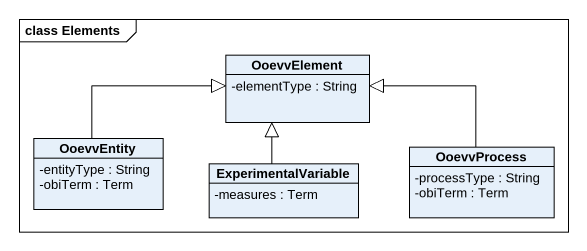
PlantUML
@startuml
mainframe class Elements
hide circle
hide empty members
skinparam classAttributeIconSize 0
class OoevvElement {
  -elementType : String
}
class OoevvEntity {
  -entityType : String
  -obiTerm : Term
}
class ExperimentalVariable {
  -measures : Term
}
class OoevvProcess {
  -processType : String
  -obiTerm : Term
}
OoevvEntity -right-|> OoevvElement
ExperimentalVariable -up-|> OoevvElement
OoevvProcess -left-|> OoevvElement
@enduml
